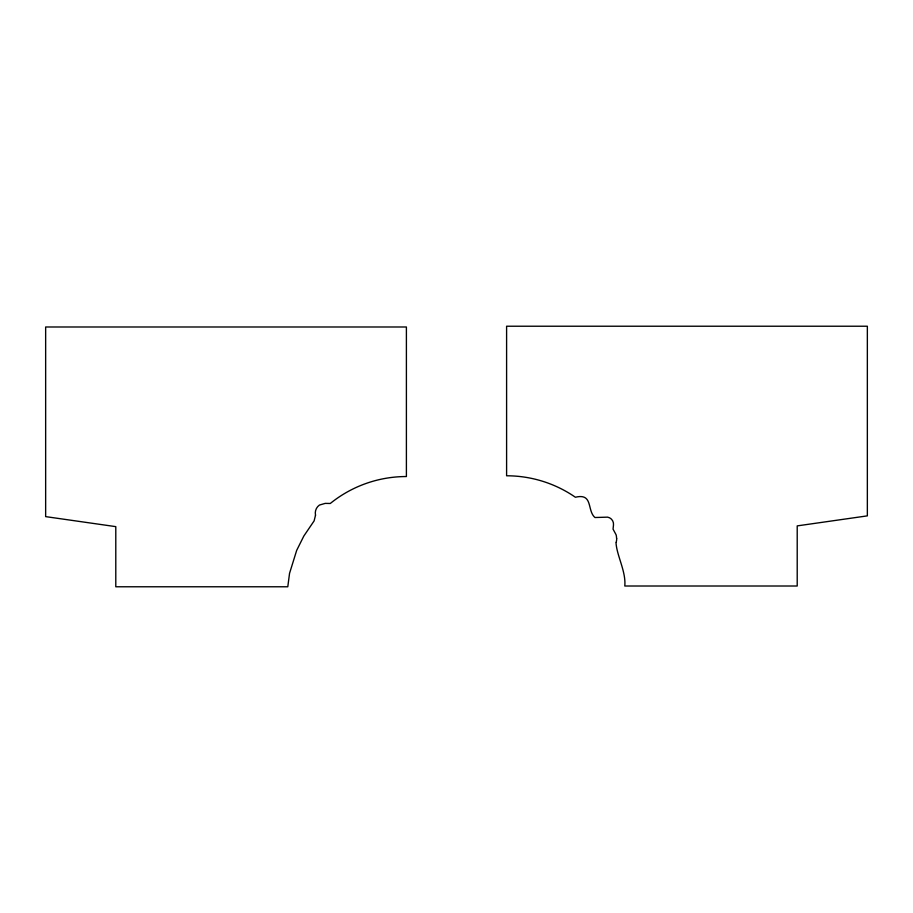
<?xml version="1.0" encoding="UTF-8"?>
<svg xmlns="http://www.w3.org/2000/svg" width="913" height="913" viewBox="0 0 913 913"><rect width="100%" height="100%" fill="white"/><g stroke="black" fill="none" stroke-linecap="round" stroke-linejoin="round"><path stroke-width="1.37" d="M616.195 542.037L616.229 541.923A10.499 10.499 0 0 0 616.674 538.408M616.013 542.573C616.674 555.526 626.135 571.458 624.8 586.009L797.209 586.009L797.209 525.888L867.35 515.868L867.35 326.226L506.601 326.226L506.601 475.787A121.007 121.007 0 0 1 575.395 497.243C593.393 492.894 586.762 510.527 594.979 517.523L607.613 517.146A7.167 7.167 0 0 1 613.49 524.975L613.045 529.129L615.876 534.356A4.28 4.28 0 0 1 616.218 535.292A12.965 12.965 0 0 1 616.469 536.901L616.606 538.419M315.521 515.172L314.129 520.866L303.835 536.034L296.691 550.356L289.547 573.341L287.789 586.774L115.791 586.774L115.791 526.641L45.65 516.621L45.65 326.991L406.399 326.991L406.399 476.54A121.007 121.007 0 0 0 330.289 503.474L325.211 503.383L319.436 505.06A9.746 9.746 0 0 0 315.521 515.172"/></g></svg>
